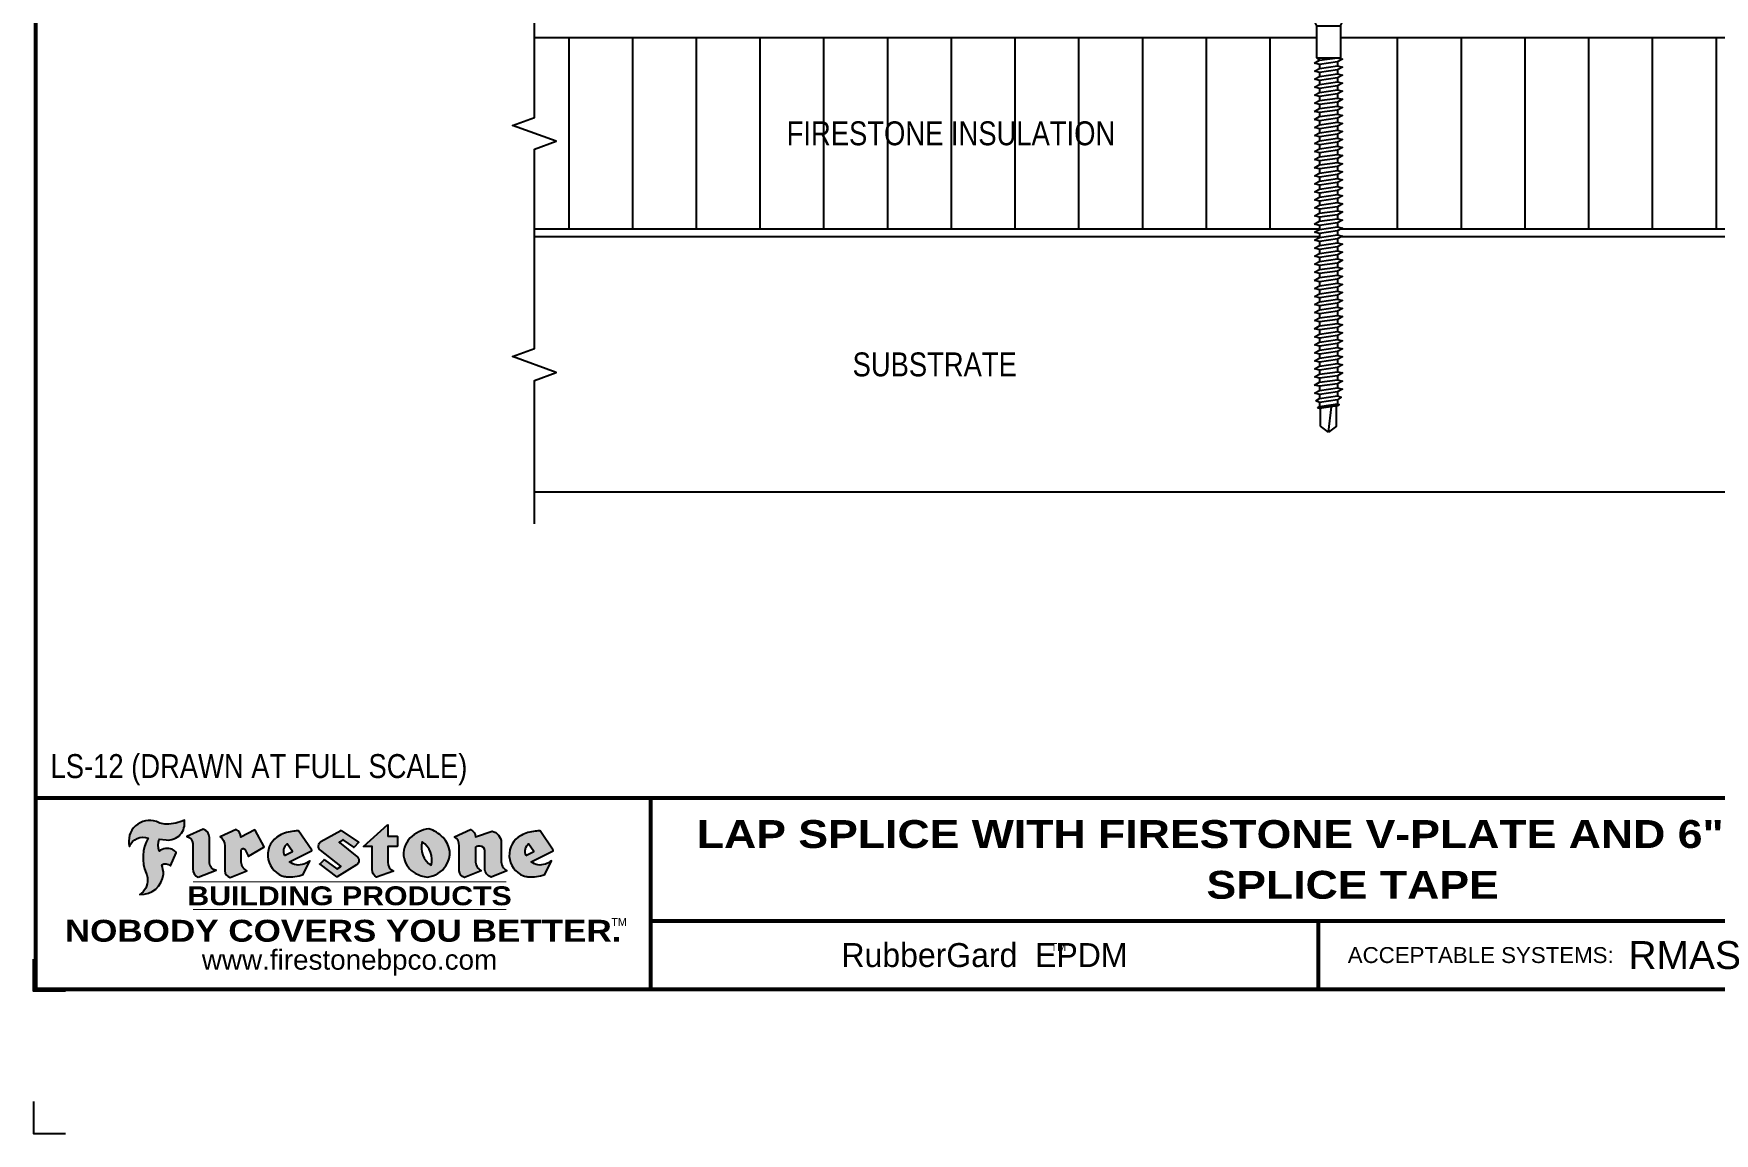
# Model space of a CAD drawing. Header units: inches. Extents: x 99.4 to 119.5, y 78.7 to 95.5.
# Drawn here: x 99.45 to 112.63, y 78.72 to 87.35 of the extents above; entities that cross this region are included whole.
import ezdxf
from ezdxf.enums import TextEntityAlignment as Align

# ---------------------------------------------------------------- set-up
doc = ezdxf.new("R2010")
doc.units = ezdxf.units.IN
doc.header["$MEASUREMENT"] = 0
doc.layers.get('0').update_dxf_attribs({"linetype": 'CONTINUOUS'})
doc.layers.get('DEFPOINTS').update_dxf_attribs({"linetype": 'CONTINUOUS'})
for name, color, linetype in [('FSBP-ACCESSORY-FIRESTONE', 7, 'CONTINUOUS'), ('FSBP-ANNO-NOTE', 7, 'CONTINUOUS'), ('FSBP-INSULATION', 7, 'CONTINUOUS'), ('FSBP-SUBSTRATE-GENERIC', 9, 'CONTINUOUS'), ('FSBP-TTLB', 7, 'CONTINUOUS'), ('FSBP-TTLB-BORDER', 7, 'CONTINUOUS'), ('FSBP-TTLB-TEXT', 7, 'CONTINUOUS')]:
    doc.layers.add(name, color=color, linetype=linetype)
doc.styles.add('FSBP_ARIAL', font='arial.ttf')
doc.styles.add('FSBP_ARIAL_BOLD', font='')
doc.styles.add('FSBP_ARIAL_NAR', font='ARIALN.TTF')
doc.styles.add('FSBP_BANKGOTHIC', font='bgothm.ttf')
doc.styles.get('FSBP_ARIAL_BOLD').set_extended_font_data('Arial Black')

# ---------------------------------------------------------------- blocks, each defined once
blk = doc.blocks.new('FSBP_AP_FASTENER_01')
at = {"layer": 'FSBP-ACCESSORY-FIRESTONE'}
for p, q in [((-0.125, 0.04849224421338505), (-0.09375, -0.01400775578661495)), ((0.09375, -0.01400775578661495), (0.125, 0.04849224421338505)), ((-0.09375, -0.01400775578661495), (-0.09375, -0.264007755786615)), ((-0.09375, -0.01400775578661495), (0.09375, -0.01400775578661495)), ((0.09375, -0.01400775578661495), (0.09375, -0.264007755786615)), ((-0.09375, -0.264007755786615), (-0.0703125, -0.2840970415008996)), ((-0.0703125, -0.3156643085181585), (-0.0703125, -0.3472315755354103)), ((-0.0703125, -0.3787988425526763), (-0.0703125, -0.410366109569928)), ((0.0703125, -0.2955750228038667), (0.0703125, -0.3271422898211327)), ((0.0703125, -0.3587095568383845), (0.0703125, -0.3902768238556433)), ((-0.0703125, -0.4419333765871798), (-0.0703125, -0.4735006436044458)), ((-0.0703125, -0.5050679106216975), (-0.0703125, -0.5366351776389564)), ((0.0703125, -0.4218440908729022), (0.0703125, -0.453411357890154)), ((0.0703125, -0.4849786249074128), (0.0703125, -0.5165458919246717)), ((-0.0703125, -0.5682024446562153), (-0.0703125, -0.599769711673467)), ((-0.0703125, -0.631336978690733), (-0.0703125, -0.6629042457079848)), ((0.0703125, -0.5481131589419235), (0.0703125, -0.5796804259591894)), ((0.0703125, -0.6112476929764412), (0.0703125, -0.6428149599937001)), ((-0.0703125, -0.6944715127252366), (-0.0703125, -0.7260387797425025)), ((-0.0703125, -0.7576060467597543), (-0.0703125, -0.7891733137770132)), ((0.0703125, -0.674382227010959), (0.0703125, -0.7059494940282107)), ((0.0703125, -0.7375167610454696), (0.0703125, -0.7690840280627285)), ((-0.0703125, -0.820740580794272), (-0.0703125, -0.8523078478115238)), ((-0.0703125, -0.8838751148287898), (-0.0703125, -0.9154423818460415)), ((0.0703125, -0.8006512950799802), (0.0703125, -0.8322185620972462)), ((0.0703125, -0.863785829114498), (0.0703125, -0.8953530961317568)), ((-0.0703125, -0.9470096488632933), (-0.0703125, -0.9785769158805593)), ((-0.0703125, -1.010144182897811), (-0.0703125, -1.04171144991507)), ((0.0703125, -0.9269203631490157), (0.0703125, -0.9584876301662675)), ((0.0703125, -0.9900548971835264), (0.0703125, -1.021622164200785)), ((0.0703125, -1.053189431218037), (0.0703125, -1.084756698235303)), ((-0.0703125, -1.073278716932329), (-0.0703125, -1.104845983949581)), ((-0.0703125, -1.136413250966847), (-0.0703125, -1.167980517984098)), ((0.0703125, -1.116323965252555), (0.0703125, -1.147891232269814)), ((0.0703125, -1.179458499287072), (0.0703125, -1.211025766304324)), ((-0.0703125, -1.19954778500135), (-0.0703125, -1.231115052018616)), ((-0.0703125, -1.262682319035868), (-0.0703125, -1.294249586053127)), ((0.0703125, -1.242593033321583), (0.0703125, -1.274160300338842)), ((0.0703125, -1.305727567356094), (0.0703125, -1.33729483437336)), ((-0.0703125, -1.325816853070386), (-0.0703125, -1.357384120087637)), ((-0.0703125, -1.388951387104903), (-0.0703125, -1.420518654122155)), ((0.0703125, -1.368862101390611), (0.0703125, -1.40042936840787)), ((0.0703125, -1.431996635425129), (0.0703125, -1.463563902442381)), ((-0.0703125, -1.452085921139407), (-0.0703125, -1.483653188156673)), ((-0.0703125, -1.515220455173925), (-0.0703125, -1.546787722191183)), ((-0.0703125, -1.578354989208442), (-0.0703125, -1.609922256225694)), ((0.0703125, -1.49513116945964), (0.0703125, -1.526698436476899)), ((0.0703125, -1.558265703494151), (0.0703125, -1.589832970511416)), ((-0.0703125, -1.64148952324296), (-0.0703125, -1.673056790260212)), ((-0.0703125, -1.704624057277464), (-0.0703125, -1.73619132429473)), ((0.0703125, -1.621400237528668), (0.0703125, -1.652967504545927)), ((0.0703125, -1.684534771563186), (0.0703125, -1.716102038580438)), ((-0.0703125, -1.767758591311981), (-0.0703125, -1.79932585832924)), ((-0.0703125, -1.830893125346499), (-0.0703125, -1.862460392363751)), ((0.0703125, -1.747669305597697), (0.0703125, -1.779236572614955)), ((0.0703125, -1.810803839632207), (0.0703125, -1.842371106649473)), ((-0.0703125, -1.894027659381017), (-0.0703125, -1.925594926398269)), ((-0.0703125, -1.95716219341552), (-0.0703125, -1.988729460432786)), ((0.0703125, -1.873938373666725), (0.0703125, -1.905505640683984)), ((0.0703125, -1.937072907701243), (0.0703125, -1.968640174718495)), ((-0.0703125, -2.020296727450038), (-0.0703125, -2.051863994467297)), ((-0.0703125, -2.083431261484556), (-0.0703125, -2.114998528501808)), ((0.0703125, -2.000207441735753), (0.0703125, -2.031774708753012)), ((0.0703125, -2.063341975770264), (0.0703125, -2.09490924278753)), ((-0.0703125, -2.146565795519074), (-0.0703125, -2.178133062536325)), ((-0.0703125, -2.209700329553577), (-0.0703125, -2.241267596570843)), ((0.0703125, -2.126476509804782), (0.0703125, -2.158043776822041)), ((0.0703125, -2.189611043839299), (0.0703125, -2.221178310856551)), ((-0.0703125, -2.272834863588095), (-0.0703125, -2.304402130605354)), ((-0.0703125, -2.335969397622613), (-0.0703125, -2.367536664639864)), ((0.0703125, -2.25274557787381), (0.0703125, -2.284312844891069)), ((0.0703125, -2.315880111908321), (0.0703125, -2.347447378925587)), ((-0.0703125, -2.39910393165713), (-0.0703125, -2.430671198674382)), ((-0.0703125, -2.462238465691634), (-0.0703125, -2.4938057327089)), ((0.0703125, -2.379014645942839), (0.0703125, -2.410581912960097)), ((0.0703125, -2.442149179977356), (0.0703125, -2.473716446994608)), ((-0.0703125, -2.525372999726152), (-0.0703125, -2.55694026674341)), ((-0.0703125, -2.588507533760669), (-0.0703125, -2.620074800777921)), ((0.0703125, -2.505283714011867), (0.0703125, -2.536850981029126)), ((0.0703125, -2.568418248046378), (0.0703125, -2.599985515063644)), ((0.0703125, -2.631552782080895), (0.0703125, -2.663120049098154)), ((-0.0703125, -2.651642067795187), (-0.0703125, -2.683209334812439)), ((-0.0703125, -2.714776601829691), (-0.0703125, -2.746343868846957)), ((0.0703125, -2.694687316115413), (0.0703125, -2.726254583132665)), ((0.0703125, -2.757821850149924), (0.0703125, -2.789389117167183)), ((-0.0703125, -2.777911135864208), (-0.0703125, -2.809478402881467)), ((-0.0703125, -2.841045669898726), (-0.0703125, -2.872612936915978)), ((0.0703125, -2.820956384184434), (0.0703125, -2.8525236512017)), ((0.0703125, -2.884090918218952), (0.0703125, -2.915658185236211)), ((-0.0703125, -2.904180203933244), (-0.0703125, -2.935747470950496)), ((-0.0703125, -2.967314737967747), (-0.0703125, -2.998882004985013)), ((-0.0625, -3.154632755786622), (-0.0625, -3.013549567065063)), ((0, -3.201507755786615), (0.02460623630038583, -3.00110581902215)), ((0.0625, -3.154632755786601), (0.0625, -2.995692424207924)), ((0.0703125, -2.94722545225347), (0.0703125, -2.978792719270722)), ((0, -3.201507755786615), (-0.06250000000001421, -3.154632755786615)), ((0.0625, -3.154632755786615), (0, -3.201507755786615))]:
    blk.add_line(p, q, dxfattribs=at)
blk.add_lwpolyline([(0.1875, 0.04849224421338505, 0.1250000000000271), (0.203125, 0.110992244213385), (0.140625, 0.142242244213385), (-0.140625, 0.142242244213385), (-0.203125, 0.110992244213385, 0.1250000000000271), (-0.1875, 0.04849224421338505)], format="xyb", close=True, dxfattribs=at)
for points in [[(-0.109375, -0.3054610321523867), (-0.0703125, -0.2840970415008996), (0.0703125, -0.264007755786615), (0.109375, -0.2742110321523867), (0.0703125, -0.2955750228038667), (-0.0703125, -0.3156643085181585)], [(-0.109375, -0.3685955661869045), (-0.0703125, -0.3472315755354103), (0.0703125, -0.3271422898211327), (0.109375, -0.3373455661869045), (0.0703125, -0.3587095568383845), (-0.0703125, -0.3787988425526763)], [(-0.109375, -0.431730100221408), (-0.0703125, -0.410366109569928), (0.0703125, -0.3902768238556433), (0.109375, -0.400480100221408), (0.0703125, -0.4218440908729022), (-0.0703125, -0.4419333765871798)], [(-0.109375, -0.4948646342559258), (-0.0703125, -0.4735006436044458), (0.0703125, -0.453411357890154), (0.109375, -0.4636146342559258), (0.0703125, -0.4849786249074128), (-0.0703125, -0.5050679106216975)], [(-0.109375, -0.5579991682904435), (-0.0703125, -0.5366351776389564), (0.0703125, -0.5165458919246717), (0.109375, -0.5267491682904435), (0.0703125, -0.5481131589419235), (-0.0703125, -0.5682024446562153)], [(-0.109375, -0.6211337023249612), (-0.0703125, -0.599769711673467), (0.0703125, -0.5796804259591894), (0.109375, -0.5898837023249612), (0.0703125, -0.6112476929764412), (-0.0703125, -0.631336978690733)], [(-0.109375, -0.6842682363594648), (-0.0703125, -0.6629042457079848), (0.0703125, -0.6428149599937001), (0.109375, -0.6530182363594648), (0.0703125, -0.674382227010959), (-0.0703125, -0.6944715127252366)], [(-0.109375, -0.7474027703939825), (-0.0703125, -0.7260387797425025), (0.0703125, -0.7059494940282107), (0.109375, -0.7161527703939825), (0.0703125, -0.7375167610454696), (-0.0703125, -0.7576060467597543)], [(-0.109375, -0.8105373044285002), (-0.0703125, -0.7891733137770132), (0.0703125, -0.7690840280627285), (0.109375, -0.7792873044285002), (0.0703125, -0.8006512950799802), (-0.0703125, -0.820740580794272)], [(-0.109375, -0.873671838463018), (-0.0703125, -0.8523078478115238), (0.0703125, -0.8322185620972462), (0.109375, -0.842421838463018), (0.0703125, -0.863785829114498), (-0.0703125, -0.8838751148287898)], [(-0.109375, -0.9368063724975215), (-0.0703125, -0.9154423818460415), (0.0703125, -0.8953530961317568), (0.109375, -0.9055563724975215), (0.0703125, -0.9269203631490157), (-0.0703125, -0.9470096488632933)], [(-0.109375, -0.9999409065320393), (-0.0703125, -0.9785769158805593), (0.0703125, -0.9584876301662675), (0.109375, -0.9686909065320393), (0.0703125, -0.9900548971835264), (-0.0703125, -1.010144182897811)], [(-0.109375, -1.063075440566557), (-0.0703125, -1.04171144991507), (0.0703125, -1.021622164200785), (0.109375, -1.031825440566557), (0.0703125, -1.053189431218037), (-0.0703125, -1.073278716932329)], [(-0.109375, -1.126209974601075), (-0.0703125, -1.104845983949581), (0.0703125, -1.084756698235303), (0.109375, -1.094959974601075), (0.0703125, -1.116323965252555), (-0.0703125, -1.136413250966847)], [(-0.109375, -1.189344508635578), (-0.0703125, -1.167980517984098), (0.0703125, -1.147891232269814), (0.109375, -1.158094508635578), (0.0703125, -1.179458499287072), (-0.0703125, -1.19954778500135)], [(-0.109375, -1.252479042670096), (-0.0703125, -1.231115052018616), (0.0703125, -1.211025766304324), (0.109375, -1.221229042670096), (0.0703125, -1.242593033321583), (-0.0703125, -1.262682319035868)], [(-0.109375, -1.315613576704614), (-0.0703125, -1.294249586053127), (0.0703125, -1.274160300338842), (0.109375, -1.284363576704614), (0.0703125, -1.305727567356094), (-0.0703125, -1.325816853070386)], [(-0.109375, -1.378748110739132), (-0.0703125, -1.357384120087637), (0.0703125, -1.33729483437336), (0.109375, -1.347498110739132), (0.0703125, -1.368862101390611), (-0.0703125, -1.388951387104903)], [(-0.109375, -1.441882644773635), (-0.0703125, -1.420518654122155), (0.0703125, -1.40042936840787), (0.109375, -1.410632644773635), (0.0703125, -1.431996635425129), (-0.0703125, -1.452085921139407)], [(-0.109375, -1.505017178808153), (-0.0703125, -1.483653188156673), (0.0703125, -1.463563902442381), (0.109375, -1.473767178808153), (0.0703125, -1.49513116945964), (-0.0703125, -1.515220455173925)], [(-0.109375, -1.568151712842671), (-0.0703125, -1.546787722191183), (0.0703125, -1.526698436476899), (0.109375, -1.536901712842671), (0.0703125, -1.558265703494151), (-0.0703125, -1.578354989208442)], [(-0.109375, -1.631286246877188), (-0.0703125, -1.609922256225694), (0.0703125, -1.589832970511416), (0.109375, -1.600036246877188), (0.0703125, -1.621400237528668), (-0.0703125, -1.64148952324296)], [(-0.109375, -1.694420780911692), (-0.0703125, -1.673056790260212), (0.0703125, -1.652967504545927), (0.109375, -1.663170780911692), (0.0703125, -1.684534771563186), (-0.0703125, -1.704624057277464)], [(-0.109375, -1.75755531494621), (-0.0703125, -1.73619132429473), (0.0703125, -1.716102038580438), (0.109375, -1.72630531494621), (0.0703125, -1.747669305597697), (-0.0703125, -1.767758591311981)], [(-0.109375, -1.820689848980727), (-0.0703125, -1.79932585832924), (0.0703125, -1.779236572614955), (0.109375, -1.789439848980727), (0.0703125, -1.810803839632207), (-0.0703125, -1.830893125346499)], [(-0.109375, -1.883824383015245), (-0.0703125, -1.862460392363751), (0.0703125, -1.842371106649473), (0.109375, -1.852574383015245), (0.0703125, -1.873938373666725), (-0.0703125, -1.894027659381017)], [(-0.109375, -1.946958917049749), (-0.0703125, -1.925594926398269), (0.0703125, -1.905505640683984), (0.109375, -1.915708917049749), (0.0703125, -1.937072907701243), (-0.0703125, -1.95716219341552)], [(-0.109375, -2.010093451084266), (-0.0703125, -1.988729460432786), (0.0703125, -1.968640174718495), (0.109375, -1.978843451084266), (0.0703125, -2.000207441735753), (-0.0703125, -2.020296727450038)], [(-0.109375, -2.073227985118784), (-0.0703125, -2.051863994467297), (0.0703125, -2.031774708753012), (0.109375, -2.041977985118784), (0.0703125, -2.063341975770264), (-0.0703125, -2.083431261484556)], [(-0.109375, -2.136362519153302), (-0.0703125, -2.114998528501808), (0.0703125, -2.09490924278753), (0.109375, -2.105112519153302), (0.0703125, -2.126476509804782), (-0.0703125, -2.146565795519074)], [(-0.109375, -2.199497053187805), (-0.0703125, -2.178133062536325), (0.0703125, -2.158043776822041), (0.109375, -2.168247053187805), (0.0703125, -2.189611043839299), (-0.0703125, -2.209700329553577)], [(-0.109375, -2.262631587222323), (-0.0703125, -2.241267596570843), (0.0703125, -2.221178310856551), (0.109375, -2.231381587222323), (0.0703125, -2.25274557787381), (-0.0703125, -2.272834863588095)], [(-0.109375, -2.325766121256841), (-0.0703125, -2.304402130605354), (0.0703125, -2.284312844891069), (0.109375, -2.294516121256841), (0.0703125, -2.315880111908321), (-0.0703125, -2.335969397622613)], [(-0.109375, -2.388900655291359), (-0.0703125, -2.367536664639864), (0.0703125, -2.347447378925587), (0.109375, -2.357650655291359), (0.0703125, -2.379014645942839), (-0.0703125, -2.39910393165713)], [(-0.109375, -2.452035189325862), (-0.0703125, -2.430671198674382), (0.0703125, -2.410581912960097), (0.109375, -2.420785189325862), (0.0703125, -2.442149179977356), (-0.0703125, -2.462238465691634)], [(-0.109375, -2.51516972336038), (-0.0703125, -2.4938057327089), (0.0703125, -2.473716446994608), (0.109375, -2.48391972336038), (0.0703125, -2.505283714011867), (-0.0703125, -2.525372999726152)], [(-0.109375, -2.578304257394898), (-0.0703125, -2.55694026674341), (0.0703125, -2.536850981029126), (0.109375, -2.547054257394898), (0.0703125, -2.568418248046378), (-0.0703125, -2.588507533760669)], [(-0.109375, -2.641438791429415), (-0.0703125, -2.620074800777921), (0.0703125, -2.599985515063644), (0.109375, -2.610188791429415), (0.0703125, -2.631552782080895), (-0.0703125, -2.651642067795187)], [(-0.109375, -2.704573325463919), (-0.0703125, -2.683209334812439), (0.0703125, -2.663120049098154), (0.109375, -2.673323325463919), (0.0703125, -2.694687316115413), (-0.0703125, -2.714776601829691)], [(-0.109375, -2.767707859498437), (-0.0703125, -2.746343868846957), (0.0703125, -2.726254583132665), (0.109375, -2.736457859498437), (0.0703125, -2.757821850149924), (-0.0703125, -2.777911135864208)], [(-0.109375, -2.830842393532954), (-0.0703125, -2.809478402881467), (0.0703125, -2.789389117167183), (0.109375, -2.799592393532954), (0.0703125, -2.820956384184434), (-0.0703125, -2.841045669898726)], [(-0.109375, -2.893976927567472), (-0.0703125, -2.872612936915978), (0.0703125, -2.8525236512017), (0.109375, -2.862726927567472), (0.0703125, -2.884090918218952), (-0.0703125, -2.904180203933244)], [(-0.099609375, -2.955716372316267), (-0.0703125, -2.935747470950496), (0.0703125, -2.915658185236211), (0.099609375, -2.927256550887698), (0.0703125, -2.94722545225347), (-0.0703125, -2.967314737967747)], [(-0.0849609375, -3.008866455667892), (-0.0703125, -2.998882004985013), (0.0703125, -2.978792719270722), (0.0849609375, -2.984591902096462), (0.0703125, -2.994576352779355), (-0.0703125, -3.014665638493632)]]:
    blk.add_lwpolyline(points, close=True, dxfattribs=at)
blk.add_lwpolyline([(-0.09375, -0.264007755786615), (0.09375, -0.264007755786615)], dxfattribs=at)
blk = doc.blocks.new('TTLB-EPDM_2')
at = {"layer": 'FSBP-TTLB-TEXT'}
h = blk.add_hatch(color=1, dxfattribs=at)
edge = h.paths.add_edge_path()
edge.add_arc((1.037309769669573, -0.1982514792917306), 0.1319107607348553, 264.0410451462098, 370.3106169565175)
edge.add_arc((1.027551646585694, 0.1214293576525799), 0.3273056962876235, 270.05058356628535, 295.23459397187514, ccw=False)
edge.add_arc((1.022801957313345, -0.06680179986895154), 0.1391656561713503, 249.3281275763668, 272.0749124149863, ccw=False)
edge.add_line((0.9736743133014443, -0.1970076156048179), (0.9474927838574558, -0.1852745150568325))
edge.add_arc((0.8939498971398288, -0.3394262635682071), 0.1631857907024099, 70.84590087378872, 194.3325259843273)
edge.add_arc((0.8444260109029493, -0.4259936440910768), 0.1179914261095279, 70.96950098067128, 156.9641407594482, ccw=False)
edge.add_arc((1.153141409296894, -0.4684497516079468), 0.3110405457095052, 150.3231137483159, 203.2084295854517)
edge.add_arc((0.7562495500622943, -0.6412608153899899), 0.1218587156617311, 0.8849157075190988, 24.34668939894999, ccw=False)
edge.add_arc((0.7493781665697374, -0.6475258110744375), 0.1289731377238325, -58.36655102076742, 3.6216782311386737, ccw=False)
edge.add_arc((0.8256699029544474, -0.5792158350996106), 0.1783301886510354, 267.2205474105585, 354.1381621173521)
edge.add_arc((0.7903121048625305, -0.6011409294291745), 0.212787892960859, 0.9996158580669322, 21.00503380861244)
edge.add_arc((1.01880712263941, -0.5666691048185161), 0.05136395668415847, 40.82117713173261, 125.52727787225791, ccw=False)
edge.add_line((1.057676976260041, -0.5330924682126437), (1.102776947655911, -0.4308018311949837))
edge.add_arc((1.040858222524664, -0.4699705673995949), 0.07326744446031509, 32.31675181867256, 66.31481236598174)
edge.add_arc((1.032262518825329, -0.5063316993097662), 0.1102246948011782, 69.8179132332389, 125.254734720681)
edge.add_arc((1.127708877207287, -0.368959353531244), 0.1659710644737306, 164.1569669952081, 196.5811013160487, ccw=False)
edge.add_line((0.9680425188342383, -0.3236487780942383), (1.023615334387159, -0.3294494641845773))
h = blk.add_hatch(color=1, dxfattribs=at)
edge = h.paths.add_edge_path()
edge.add_line((1.275239419159561, -0.6223407783464694), (1.415345367376062, -0.5660418822574371))
edge.add_arc((1.421019305783958, -0.5090099247487757), 0.05731350411836949, 181.9717871001989, 264.31851000495806, ccw=False)
edge.add_line((1.363739737527226, -0.5109819325197265), (1.363412352251203, -0.3102363679013962))
edge.add_arc((1.294263659668751, -0.3103491388303989), 0.06914878453844908, 0.0934405599591014, 72.42834396969012)
edge.add_line((1.315139561173908, -0.2444268274366692), (1.186839444240604, -0.3024209471341379))
edge.add_arc((1.175246268095289, -0.3585110609420917), 0.05727567197445628, -0.017399788185912257, 78.322067691347, ccw=False)
edge.add_line((1.232521937428658, -0.3585284546236807), (1.232574268422297, -0.555126496687123))
edge.add_arc((1.305699496415486, -0.5558575689677219), 0.07312888236350451, 179.4272023230205, 245.3845503102953)
h = blk.add_hatch(color=1, dxfattribs=at)
edge = h.paths.add_edge_path()
edge.add_line((1.792026821926584, -0.3839679064720229), (1.722158956877934, -0.2518542302253621))
edge.add_arc((1.720119655279638, -0.2529327078887852), 0.002306916790721817, 27.87197133405656, 117.3766794470751)
edge.add_line((1.719058846382097, -0.250884159729182), (1.610638460368705, -0.3070279753467702))
edge.add_arc((1.547088841662962, -0.3061026658494403), 0.06355635479880145, 359.165808011073, 425.8793658831422)
edge.add_line((1.573061729235633, -0.2480956029480268), (1.446879247402876, -0.3051325108639702))
edge.add_arc((1.407812067100189, -0.370357133046621), 0.07602957263902092, -3.441403975725109, 59.07992244284969, ccw=False)
edge.add_line((1.483704536400296, -0.3749210150788969), (1.483704536400296, -0.5723838140635706))
edge.add_arc((1.54053746518044, -0.568254406115083), 0.05698275005415228, 184.1557352478595, 255.3066498366543)
edge.add_line((1.526084036778343, -0.6233736605654059), (1.657291340682093, -0.570650514527486))
edge.add_arc((1.688298576827198, -0.5021390388423987), 0.0752015358480571, 207.5160880841914, 245.649226723163, ccw=False)
edge.add_arc((1.721050197024907, -0.4914488168456328), 0.1093332836229113, 179.4823365255141, 204.5537900001094, ccw=False)
edge.add_line((1.611721375809452, -0.4904610114968335), (1.611721375809452, -0.4126404716788983))
edge.add_arc((1.628589765097195, -0.414159299036043), 0.01693662875851176, 28.356188110622725, 174.8549701683585, ccw=False)
edge.add_arc((1.627340435522395, -0.4197189881350504), 0.02111886817708033, 22.216893572439517, 40.10213956426492, ccw=False)
edge.add_line((1.646891420738257, -0.4117336534413738), (1.666638796144639, -0.4549750258192233))
edge.add_arc((1.668737246926742, -0.4540167099035481), 0.002306916790685496, 204.545128184284, 299.6323508190091)
edge.add_line((1.669877862091766, -0.4560219186518992), (1.791128135493295, -0.3870515928837648))
edge.add_line((1.791128135493295, -0.3870515928837648), (1.792026821926584, -0.3839679064720229))
h = blk.add_hatch(color=1, dxfattribs=at)
h.paths.add_polyline_path([(2.063388732080512, -0.2583237030618903, 0.02524281661523788), (2.025024361750752, -0.2610532129309178, 0.1213611957758757), (1.901773912052249, -0.3008158885520373, 0.6151668103976068), (1.93274136141747, -0.6099060679591872, 0.05306812109568645), (1.967936229862175, -0.617865745600497, 0.1150932231766138), (2.099126721549737, -0.5994933789882708), (2.151195569562105, -0.4944891916583316, -0.08755405562188731), (2.104230609512001, -0.5187113292177372, -0.265591761123442), (1.992692314386659, -0.5010701623316862), (2.165347897647223, -0.4141184325909109, 0.4518949533370738), (2.166222728871162, -0.4107679608846269)])
h.paths.add_polyline_path([(2.014217313945437, -0.4188965037300676), (1.951113654018855, -0.4515330109460507, -0.3720533890450154), (1.973177450672722, -0.3607130665457561)], flags=16)
h = blk.add_hatch(color=1, dxfattribs=at)
edge = h.paths.add_edge_path()
edge.add_arc((2.260407392426802, -0.3775796671688782), 0.04152450223225729, 123.20805433950699, 232.2027298779723, ccw=False)
edge.add_line((2.237665217914071, -0.3428366421988329), (2.393535971665983, -0.2540943745380986))
edge.add_arc((2.394677353533142, -0.2560991469722482), 0.002306916790741334, 55.64644466176611, 119.65426054492559, ccw=False)
edge.add_line((2.395979141996861, -0.2541946229174954), (2.531809646140459, -0.3470380726374032))
edge.add_arc((2.530468902927946, -0.3489153772789875), 0.002306916790700397, -42.731101238422525, 54.4661353739603, ccw=False)
edge.add_line((2.532163440279987, -0.3504807552658491), (2.498457913851155, -0.3869673252714421))
edge.add_arc((2.496763376499139, -0.3854019472845934), 0.002306916790672934, 233.7527076894875, 317.26889876138785, ccw=False)
edge.add_line((2.495399362263356, -0.38726241234572), (2.413849913492982, -0.3274738082119626))
edge.add_arc((2.412485899257181, -0.3293342732731342), 0.002306916790720064, 53.75270768979358, 124.4135619297835)
edge.add_line((2.41118211687575, -0.3274311136421062), (2.382933981293377, -0.346782838468144))
edge.add_arc((2.38423776367478, -0.3486859980991606), 0.002306916790694898, 124.4135619293799, 231.8459020253626)
edge.add_line((2.382812599816248, -0.3505000469010184), (2.519899969301207, -0.4581994452042721))
edge.add_arc((2.494247019847682, -0.4908523236374461), 0.04152450223225742, -55.21225898295222, 51.84590202520428, ccw=False)
edge.add_line((2.517938320565804, -0.5249552055672808), (2.364434947484597, -0.6179520922513717))
edge.add_arc((2.36323960192349, -0.6159790200102006), 0.002306916790726996, 233.2955624372927, 301.20872157023314, ccw=False)
edge.add_line((2.361860787187538, -0.6178285429225383), (2.231266621301074, -0.5204709167214361))
edge.add_arc((2.232647938930649, -0.5186232623475259), 0.002306916790697672, 135.5134179846393, 233.21798691998708, ccw=False)
edge.add_line((2.231002150870836, -0.5170067083764565), (2.262839375599356, -0.4845937328397696))
edge.add_arc((2.264485163659225, -0.4862102868108537), 0.002306916790748497, 53.0352839999411, 135.513417985369, ccw=False)
edge.add_line((2.265872365996302, -0.4843670465239001), (2.361834678328762, -0.5565872257804898))
edge.add_arc((2.363221880665761, -0.5547439854936304), 0.002306916790627066, 233.0352840000685, 302.2362632414394)
edge.add_line((2.36445241715569, -0.5566953042850713), (2.39428499383348, -0.5378823484768844))
edge.add_arc((2.393054457343549, -0.5359310296853765), 0.002306916790685166, 302.2362632406177, 412.2027298768422)
edge.add_line((2.394468296066179, -0.5341081404551886), (2.234958295420142, -0.4103916733127022))
h = blk.add_hatch(color=1, dxfattribs=at)
edge = h.paths.add_edge_path()
edge.add_line((2.763460561272041, -0.2072496393923444), (2.763460561272041, -0.2969520779963801))
edge.add_arc((2.765767478062699, -0.2969520779963943), 0.00230691679065842, 179.9999999996471, 269.9999999996471)
edge.add_line((2.765767478062685, -0.2992589947870528), (2.835417693520355, -0.2992589947870528))
edge.add_arc((2.835417693520355, -0.3015659115777538), 0.002306916790701052, 0, 90, ccw=False)
edge.add_line((2.837724610311056, -0.3015659115777538), (2.837724610311056, -0.3790761307453892))
edge.add_arc((2.83541769352037, -0.3790761307453749), 0.002306916790686842, 269.99999999964706, 359.99999999964706, ccw=False)
edge.add_line((2.835417693520355, -0.3813830475360618), (2.765767478062685, -0.3813830475360618))
edge.add_arc((2.765767478062699, -0.3836899643267202), 0.00230691679065842, 90.00000000035294, 180.0000000003529)
edge.add_line((2.763460561272041, -0.3836899643267344), (2.763460561272041, -0.5033995910642801))
edge.add_arc((2.836735953378943, -0.5071368822038516), 0.07337063740681413, 177.0802527808789, 245.3249543133826)
edge.add_line((2.806105814540615, -0.5738080530967267), (2.674529557384915, -0.6226036013049594))
edge.add_arc((2.708610405062069, -0.564298408791804), 0.06753517344606039, 177.0345319916277, 239.6926428024901, ccw=False)
edge.add_line((2.641165668230087, -0.560804539009709), (2.641165668230087, -0.3836899643267344))
edge.add_arc((2.638858751439429, -0.3836899643267202), 0.00230691679065842, 359.9999999996471, 449.999999999647)
edge.add_line((2.638858751439443, -0.3813830475360618), (2.572857950769389, -0.3813830475360618))
edge.add_line((2.572857950769389, -0.3813830475360618), (2.763460561272041, -0.2072496393923444))
h = blk.add_hatch(color=1, dxfattribs=at)
edge = h.paths.add_edge_path(flags=16)
edge.add_arc((2.940363509127394, -0.4847985213681437), 0.1684614578629418, 344.5558804047865, 417.0140046669545)
edge.add_arc((3.194458079644619, -0.3883534532477785), 0.1684614578629414, 164.5558804047864, 237.0140046669546)
edge = h.paths.add_edge_path()
edge.add_arc((3.069375116502199, -0.4399344555144872), 0.1828726885096673, 136.0914512150047, 191.213418978326)
edge.add_arc((3.064939550433406, -0.4318234379590333), 0.1803148804748503, 194.0167254156723, 240.6663730831859)
edge.add_arc((3.098047041778981, -0.3845058757092554), 0.2378525180183701, 239.2975390661776, 264.2889872773176)
edge.add_arc((3.04884478212623, -0.4190232383793012), 0.203760689247156, 277.1986764832036, 326.503572961274)
edge.add_arc((3.077739326803546, -0.4341046616465112), 0.171374865791709, 325.3768876809902, 406.3828327799087)
edge.add_arc((3.011839488065919, -0.4896144380417797), 0.2571945645850002, 44.28462553519766, 73.82901434867304)
edge.add_arc((3.117152499586992, -0.4983433120546693), 0.2579560664039132, 97.50292863483666, 134.1039137579027)
h = blk.add_hatch(color=1, dxfattribs=at)
edge = h.paths.add_edge_path()
edge.add_line((3.322690228557462, -0.5721896537377091), (3.322690228557462, -0.3749210150788969))
edge.add_arc((3.246797759257384, -0.3703571330465745), 0.076029572638996, 356.5585960242387, 419.0799224428129)
edge.add_line((3.285864939560099, -0.3051325108639702), (3.412047421392799, -0.2480956029480268))
edge.add_arc((3.386074533820159, -0.3061026658494941), 0.06355635479883807, 0.3962622833877276, 65.87936588318718, ccw=False)
edge.add_line((3.449629368605429, -0.3056631084210863), (3.580526418688805, -0.2593848434574539))
edge.add_arc((3.555744121700958, -0.3530904070730321), 0.09692726601172152, 2.366977007666776, 75.18615851992018, ccw=False)
edge.add_line((3.652588689330287, -0.3490873311063041), (3.652588689330287, -0.4883770011386872))
edge.add_arc((3.761877549389556, -0.4914934052703811), 0.1093332836229047, 178.3666365323574, 204.5537900000422)
edge.add_arc((3.729125929191727, -0.5021836272670953), 0.07520153584796169, 207.5160880841711, 245.2240541443093)
edge.add_line((3.697611150971852, -0.5704631245385627), (3.572585913552643, -0.6207021253773775))
edge.add_arc((3.59534718600759, -0.5526356419907701), 0.07177131519198746, 180.3328587115751, 251.51018566665869, ccw=False)
edge.add_line((3.523577081955409, -0.5530525936986663), (3.523577081955409, -0.4153032515383615))
edge.add_arc((3.486319529276879, -0.4148773504126441), 0.0372599868942854, 359.3450650296066, 449.0500281941028)
edge.add_arc((3.482769874121713, -0.4419622099033496), 0.06447454900600783, 86.29402372314017, 119.8211331593848)
edge.add_line((3.450707067966732, -0.3860252459975726), (3.450707067966732, -0.4904610114968335))
edge.add_arc((3.560035889182251, -0.491448816845647), 0.1093332836229751, 179.4823365255069, 204.5537900001023)
edge.add_arc((3.527284268984408, -0.5021390388424952), 0.07520153584796385, 207.5160880841699, 245.6492267231416)
edge.add_line((3.496277032839316, -0.570650514527486), (3.365069728935509, -0.6233736605654059))
edge.add_arc((3.37950248606194, -0.5682868177318081), 0.05694615642555727, 183.9298782390169, 255.318496325343, ccw=False)
h = blk.add_hatch(color=1, dxfattribs=at)
h.paths.add_polyline_path([(3.957695472291277, -0.2583237030618903, 0.02524281661523822), (3.919331101961575, -0.2610532129309178, 0.1085638477195505), (3.807890832595604, -0.2939221658134414, 0.6425897848490651), (3.827048101628293, -0.6099060679591872, 0.05306812109569052), (3.862242970072884, -0.617865745600497, 0.1150932231766133), (3.993433461760503, -0.5994933789882708), (4.045502309772871, -0.4944891916583316, -0.08755405562189084), (3.998537349722767, -0.5187113292177372, -0.2655917611234366), (3.886999054597368, -0.5010701623316862), (4.059654637857989, -0.4141184325909109, 0.4518949533370731), (4.060529469081928, -0.4107679608846269)])
h.paths.add_polyline_path([(3.90852405415626, -0.4188965037300676), (3.845420394229677, -0.4515330109460507, -0.3720533890450147), (3.867484190883488, -0.3607130665457561)], flags=16)
at = {"layer": 'DEFPOINTS', "color": 1}
blk.add_lwpolyline([(0.234375, -1.515625), (-0.015625, -1.515625), (-0.015625, -1.265625)], dxfattribs=at)
at = {"layer": 'DEFPOINTS', "linetype": 'Continuous', "ltscale": 1.75}
blk.add_lwpolyline([(-0.015625, -2.380833333333342), (-0.015625, -2.630833333333342), (0.234375, -2.630833333333342)], dxfattribs=at)
at = {"layer": 'FSBP-TTLB', "const_width": 0.03125}
for points in [[(0, 0), (0, -1.5), (20, -1.5), (20, 0), (0, 0)], [(4.825208527206769, 0), (4.825208527206769, -0.9643749050531198)], [(4.825208527206769, -0.9643749050531198), (15.84028770518938, -0.9643749050531198)], [(4.825208527206769, -0.9643749050531198), (4.825208527206769, -1.5)]]:
    blk.add_lwpolyline(points, dxfattribs=at)
at = {"layer": 'FSBP-TTLB-BORDER', "const_width": 0.03125}
blk.add_lwpolyline([(20, 0), (20, 13), (0, 13), (0, 0)], dxfattribs=at)
at = {"layer": 'FSBP-TTLB-TEXT', "color": 1}
blk.add_line((0.7358432058323388, -0.379822754145593), (0.7358432058323388, -0.379822754145593), dxfattribs=at)
for points in [[(1.023615323725323, -0.3294494630716969, 0.5000510906601082), (1.167090420776901, -0.1746414942047778, -0.1103304102359608), (1.027840608309816, -0.2058762110801382, -0.09957876667165425), (0.9736743133014443, -0.1970076156048179), (0.9474927838574558, -0.1852745150568325, 0.5978159689075124), (0.7358432058323388, -0.379822754145593, -0.3938834584182213), (0.8828996422548698, -0.3144510229727047, 0.2349406564350952), (0.86727108227484, -0.5910237178633082, -0.1027304183841549), (0.8780937320133262, -0.6393788197974146, -0.2772692352614086), (0.8170223912655956, -0.7573362346216896, 0.3985429150902959), (1.003067614090241, -0.5974286950643517, 0.0875124847930418), (0.9889600163401155, -0.5248671157293501, -0.3874031597924062), (1.057676976260041, -0.5330924682126437), (1.102776947655911, -0.4308018311949837, 0.1494423498871741), (1.07029056398062, -0.4028746979725923, 0.2467195073738216), (0.9686394281704906, -0.4163228904100862, -0.1424285161541127), (0.9680425188342383, -0.3236487780942383), (1.023615334387159, -0.3294494641845773)], [(2.166222728871162, -0.4107679608846269), (2.063388732080512, -0.2583237030618903, 0.02524281661523788), (2.025024361750752, -0.2610532129309178, 0.1085638477195265), (1.913584092384895, -0.2939221658134414, 0.6425897848491228), (1.93274136141747, -0.6099060679591872, 0.05306812109568648), (1.967936229862175, -0.617865745600497, 0.1150932231766137), (2.099126721549737, -0.5994933789882708), (2.151195569562105, -0.4944891916583316, -0.0875540556218873), (2.104230609512001, -0.5187113292177372, -0.2655917611234418), (1.992692314386659, -0.5010701623316862), (2.165347897647223, -0.4141184325909109)], [(2.763460561272041, -0.2072496393923444), (2.763460561272041, -0.2969520779963801, 0.4142135623730958), (2.765767478062685, -0.2992589947870528), (2.835417693520355, -0.2992589947870528, -0.414213562373095), (2.837724610311056, -0.3015659115777538), (2.837724610311056, -0.3790761307453892, -0.4142135623730938), (2.835417693520355, -0.3813830475360618), (2.765767478062685, -0.3813830475360618, 0.4142135623730958), (2.763460561272041, -0.3836899643267344), (2.763460561272041, -0.5033995910642801, 0.3068985753588853), (2.806105814540615, -0.5738080530967267), (2.674529557384915, -0.6226036013049594, -0.2804194150632976), (2.641165668230087, -0.560804539009709), (2.641165668230087, -0.3836899643267344, 0.414213562373095), (2.638858751439443, -0.3813830475360618), (2.572857950769389, -0.3813830475360618), (2.763460561272041, -0.2072496393923444)], [(4.060529469081928, -0.4107679608846269), (3.957695472291277, -0.2583237030618903, 0.02524281661523788), (3.919331101961575, -0.2610532129309178, 0.1085638477195265), (3.807890832595604, -0.2939221658134414, 0.6425897848491228), (3.827048101628293, -0.6099060679591872, 0.05306812109568648), (3.862242970072884, -0.617865745600497, 0.1150932231766137), (3.993433461760503, -0.5994933789882708), (4.045502309772871, -0.4944891916583316, -0.0875540556218873), (3.998537349722767, -0.5187113292177372, -0.2655917611234418), (3.886999054597368, -0.5010701623316862), (4.059654637857989, -0.4141184325909109)], [(4.059654637857989, -0.4141184325909109, 0.4518949533370731), (4.060529469081928, -0.4107679608846269, 0.4518949533370731)]]:
    blk.add_lwpolyline(points, format="xyb", dxfattribs=at)
for points in [[(1.275239419159561, -0.6223407783464694), (1.415345367376062, -0.5660418822574371, -0.3756100036733062), (1.363739737527226, -0.5109819325197265), (1.363412352251203, -0.3102363679013962, 0.3265360292958048), (1.315139561173908, -0.2444268274366692), (1.186839444240604, -0.3024209471341379, -0.3557863980845349), (1.232521937428658, -0.3585284546236807), (1.232574268422297, -0.555126496687123, 0.2960110723418457)], [(1.792026821926584, -0.3839679064720229), (1.722158956877934, -0.2518542302253621, 0.4116839150163434), (1.719058846382097, -0.250884159729182), (1.610638460368705, -0.3070279753467702, 0.2996033003794034), (1.573061729235633, -0.2480956029480268), (1.446879247402876, -0.3051325108639702, -0.2797757560995365), (1.483704536400296, -0.3749210150788969), (1.483704536400296, -0.5723838140635706, 0.320828638474519), (1.526084036778343, -0.6233736605654059), (1.657291340682093, -0.570650514527486, -0.1679398621276611), (1.621603752698661, -0.5368819723450571, -0.1098333365370753), (1.611721375809452, -0.4904610114968335), (1.611721375809452, -0.4126404716788983, -0.743334502655012), (1.64349420176768, -0.4061152228778298, -0.07819791644735608), (1.646891420738257, -0.4117336534413738), (1.666638796144639, -0.4549750258192233, 0.4404648714563479), (1.669877862091766, -0.4560219186518992), (1.791128135493295, -0.3870515928837648)], [(2.234958295420142, -0.4103916733127022, -0.5150044486718882), (2.237665217914071, -0.3428366421988329), (2.393535971665983, -0.2540943745380986, -0.2867822934100265), (2.395979141996861, -0.2541946229174954), (2.531809646140459, -0.3470380726374032, -0.4515027974650387), (2.532163440279987, -0.3504807552658491), (2.498457913851155, -0.3869673252714421, -0.3814439164929681), (2.495399362263356, -0.38726241234572), (2.413849913492982, -0.3274738082119626, 0.3184718635035665), (2.41118211687575, -0.3274311136421062), (2.382933981293377, -0.346782838468144, 0.5064094529656681), (2.382812599816248, -0.3505000469010184), (2.519899969301207, -0.4581994452042721, -0.5043597839115849), (2.517938320565804, -0.5249552055672808), (2.364434947484597, -0.6179520922513717, -0.3053163970316367), (2.361860787187538, -0.6178285429225383), (2.231266621301074, -0.5204709167214361, -0.4541703869768119), (2.231002150870836, -0.5170067083764565), (2.262839375599356, -0.4845937328397696, -0.3762644290664977), (2.265872365996302, -0.4843670465239001), (2.361834678328762, -0.5565872257804898, 0.3114700032088108), (2.36445241715569, -0.5566953042850713), (2.39428499383348, -0.5378823484768844, 0.520381097387146), (2.394468296066179, -0.5341081404551886)], [(2.937624918725987, -0.3131105398334029, 0.2452625673097023), (2.889993533867141, -0.4754966266250307, 0.2064059665179019), (2.976604338974084, -0.5890186876871866, 0.1094800500670344), (3.074378098474654, -0.6211778035979165, 0.2185147641853038), (3.218764944843201, -0.5314757029352819, 0.3689489483072479), (3.195959963110113, -0.3100352223135445, 0.1296305888694145), (3.0834694040758, -0.242595816912754, 0.1610736375384317)], [(3.322690228557462, -0.5721896537377091), (3.322690228557462, -0.3749210150788969, 0.2797757560995341), (3.285864939560099, -0.3051325108639702), (3.412047421392799, -0.2480956029480268, -0.2937618496109166), (3.449629368605429, -0.3056631084210863), (3.580526418688805, -0.2593848434574539, -0.3288760160581939), (3.652588689330287, -0.3490873311063041), (3.652588689330287, -0.4883770011386872, 0.114762897203527), (3.662431105063263, -0.536926560769686, 0.166032965990522), (3.697611150971852, -0.5704631245385627), (3.572585913552643, -0.6207021253773775, -0.3209557512194564), (3.523577081955409, -0.5530525936986663), (3.523577081955409, -0.4153032515383615, 0.4127061514896111), (3.48693727661589, -0.3776224848030694, 0.1473421876160361), (3.450707067966732, -0.3860252459975726), (3.450707067966732, -0.4904610114968335, 0.1098333365370753), (3.460589444855941, -0.5368819723450855, 0.1679398621276611), (3.496277032839316, -0.570650514527486), (3.365069728935509, -0.6233736605654059, -0.3219729545308964), (3.322690228557462, -0.5721896537377091, 29.1476284739)], [(1.951113654018855, -0.4515330109460507), (2.014217313945437, -0.4188965037300676), (1.973177450672722, -0.3607130665457561, 0.3720533890450154)], [(3.10274193015772, -0.5296595419651595, 0.3271311138286319), (3.032079658614293, -0.3434924326507627, 0.3271311138286322)], [(3.845420394229677, -0.4515330109460507), (3.90852405415626, -0.4188965037300676), (3.867484190883488, -0.3607130665457561, 0.3720533890450154)]]:
    blk.add_lwpolyline(points, format="xyb", close=True, dxfattribs=at)
at = {"layer": 'FSBP-TTLB-TEXT'}
for points, const_width in [([(1.233926579809207, -0.6584455781731435), (3.691229482685259, -0.6584455781731577)], 0.0078125), ([(1.233926579809207, -0.8761560960495984), (3.691229482685259, -0.8761560960495842)], 0.0078125), ([(10.06152282927678, -0.9643749050531198), (10.06152282927678, -1.5)], 0.03125)]:
    blk.add_lwpolyline(points, dxfattribs=dict(at, const_width=const_width))
at = {"layer": 'FSBP-TTLB-TEXT', "color": 1}
for centre, start, end in [((1.789987520328282, -0.3850463841354355), 299.6323508193319, 27.87197133380463), ((2.164310260790558, -0.412058050385383), 296.7304547840455, 34.00233684987403)]:
    blk.add_arc(centre, 0.00230691679068068, start, end, dxfattribs=at)
at = {"layer": 'FSBP-TTLB-TEXT', "lineweight": 18, "style": 'FSBP_ARIAL_BOLD'}
blk.add_text('BUILDING PRODUCTS', height=0.1484375, dxfattribs=at).set_placement((2.462578031247233, -0.7673008371113639), align=Align.MIDDLE_CENTER)
at = {"layer": 'FSBP-TTLB-TEXT', "color": 1}
for s, height, style, p in [('NOBODY COVERS YOU BETTER.', 0.171875, 'FSBP_ARIAL_BOLD', (2.412604263603384, -1.041650450587369)), ('TM', 0.0625, 'FSBP_BANKGOTHIC', (4.576671173373001, -0.9725745042934193))]:
    blk.add_text(s, height=height, dxfattribs=dict(at, style=style)).set_placement(p, align=Align.MIDDLE_CENTER)
at = {"layer": 'FSBP-TTLB-TEXT'}
for s, height, style, p in [('www.firestonebpco.com', 0.15625, 'FSBP_ARIAL', (2.462578031247233, -1.268657306740124)), ('RubberGard  EPDM', 0.1875, 'FSBP_BANKGOTHIC', (7.443365678241776, -1.23218745252656)), ('TM', 0.0625, 'FSBP_BANKGOTHIC', (8.023397742165457, -1.169706269210366))]:
    blk.add_text(s, height=height, dxfattribs=dict(at, style=style)).set_placement(p, align=Align.MIDDLE_CENTER)
at = {"layer": 'FSBP-TTLB-TEXT', "style": 'FSBP_ARIAL'}
blk.add_text('ACCEPTABLE SYSTEMS:', height=0.125, dxfattribs=at).set_placement((10.29281281591562, -1.23218745252656), align=Align.MIDDLE_LEFT)
at = {"layer": 'FSBP-TTLB-TEXT'}
for tag, height, style, p in [('MAXIMUM_WARRANTY', 0.1875, 'FSBP_ARIAL_BOLD', (18.03987100774941, 0.2240244307510579)), ('ACCPT_SYSTEMS', 0.21875, 'FSBP_ARIAL', (12.49438170418193, -1.23218745252656))]:
    blk.add_attdef(tag, text='', height=height, dxfattribs=dict(at, style=style)).set_placement(p, align=Align.MIDDLE_LEFT)
for tag, height, style, p in [('DETAIL_DESCP_LINE_1', 0.21875, 'FSBP_ARIAL_BOLD', (10.33118450231211, -0.2831249841755152)), ('DETAIL_DESCP_LINE_2', 0.21875, 'FSBP_ARIAL_BOLD', (10.33118450231211, -0.6812499208775904)), ('ISSUE_REV_DATE', 0.21875, 'FSBP_ARIAL', (16.84069633627263, -0.7282559425942452)), ('DETAIL_NUMBER', 0.4375, 'FSBP_ARIAL', (18.91941590748775, -0.8931630692489421))]:
    blk.add_attdef(tag, text='', height=height, dxfattribs=dict(at, style=style)).set_placement(p, align=Align.MIDDLE_CENTER)

msp = doc.modelspace()

# ---------------------------------------------------------------- hatches: boundary and pattern name
at = {"layer": 'FSBP-INSULATION'}
h = msp.add_hatch(dxfattribs=at)
h.set_pattern_fill('LINE', color=256, scale=4, angle=90, style=0)
h.set_pattern_definition([(90, (-176.3535292451812, 164.853404338994), (-0.5, 3.061515884555943e-17), [])])
h.paths.add_polyline_path([(103.3750765362199, 87.31719016240838), (103.3750765362198, 86.69219016240841), (103.2033591975039, 86.62969016240834), (103.5467938749358, 86.50469016240837), (103.3750765362198, 86.44219016240834), (103.3750765362199, 85.81719016240838), (109.533682915189, 85.81719016240837), (109.533682915189, 85.84542520732782), (109.494620415189, 85.8556284836936), (109.533682915189, 85.87699247434509), (109.5336829151889, 85.90855974136238), (109.494620415189, 85.91876301772817), (109.533682915189, 85.94012700837962), (109.533682915189, 85.97169427539689), (109.4946204151891, 85.98189755176263), (109.533682915189, 86.00326154241414), (109.533682915189, 86.03482880943139), (109.494620415189, 86.04503208579712), (109.533682915189, 86.06639607644863), (109.5336829151889, 86.09796334346592), (109.494620415189, 86.10816661983172), (109.533682915189, 86.12953061048314), (109.533682915189, 86.16109787750042), (109.494620415189, 86.1713011538662), (109.533682915189, 86.19266514451769), (109.533682915189, 86.22423241153491), (109.494620415189, 86.23443568790071), (109.533682915189, 86.25579967855221), (109.533682915189, 86.28736694556943), (109.494620415189, 86.29757022193523), (109.533682915189, 86.3189342125867), (109.5336829151889, 86.35050147960402), (109.4946204151889, 86.36070475596972), (109.533682915189, 86.38206874662123), (109.533682915189, 86.41363601363845), (109.494620415189, 86.42383929000425), (109.533682915189, 86.44520328065572), (109.533682915189, 86.47677054767297), (109.494620415189, 86.48697382403873), (109.533682915189, 86.50833781469025), (109.533682915189, 86.5399050817075), (109.494620415189, 86.55010835807329), (109.533682915189, 86.5714723487248), (109.533682915189, 86.603039615742), (109.494620415189, 86.61324289210778), (109.533682915189, 86.63460688275926), (109.533682915189, 86.66617414977655), (109.4946204151889, 86.67637742614232), (109.533682915189, 86.69774141679379), (109.533682915189, 86.72930868381106), (109.494620415189, 86.73951196017681), (109.533682915189, 86.76087595082828), (109.533682915189, 86.79244321784557), (109.494620415189, 86.80264649421132), (109.533682915189, 86.8240104848628), (109.5336829151889, 86.85557775188008), (109.494620415189, 86.86578102824583), (109.533682915189, 86.88714501889734), (109.533682915189, 86.91871228591458), (109.494620415189, 86.92891556228034), (109.533682915189, 86.95027955293183), (109.533682915189, 86.98184681994911), (109.4946204151891, 86.99205009631486), (109.533682915189, 87.01341408696636), (109.533682915189, 87.0449813539836), (109.494620415189, 87.05518463034936), (109.533682915189, 87.07654862100085), (109.533682915189, 87.10811588801815), (109.494620415189, 87.1183191643839), (109.510245415189, 87.12686476064452), (109.510245415189, 87.31719016240837)])
h.paths.add_polyline_path([(114.9367643882575, 85.81719016240837), (114.9367643882574, 86.44219016240838), (115.1084817269734, 86.50469016240835), (114.7650470495415, 86.62969016240837), (114.9367643882574, 86.69219016240837), (114.9367643882574, 87.31719016240835), (109.697745415189, 87.31719016240838), (109.697745415189, 87.1536504749302), (109.7133704151889, 87.14956916438392), (109.674307915189, 87.12820517373244), (109.674307915189, 87.09663790671519), (109.713370415189, 87.08643463034939), (109.674307915189, 87.06507063969785), (109.674307915189, 87.03350337268064), (109.713370415189, 87.02330009631486), (109.674307915189, 87.0019361056634), (109.674307915189, 86.97036883864612), (109.713370415189, 86.96016556228037), (109.674307915189, 86.93880157162883), (109.674307915189, 86.90723430461163), (109.713370415189, 86.89703102824583), (109.674307915189, 86.87566703759437), (109.674307915189, 86.84409977057709), (109.713370415189, 86.8338964942113), (109.674307915189, 86.81253250355988), (109.674307915189, 86.7809652365426), (109.713370415189, 86.77076196017681), (109.674307915189, 86.74939796952538), (109.6743079151889, 86.71783070250811), (109.713370415189, 86.70762742614231), (109.674307915189, 86.6862634354908), (109.674307915189, 86.65469616847354), (109.713370415189, 86.64449289210779), (109.674307915189, 86.62312890145628), (109.674307915189, 86.59156163443905), (109.713370415189, 86.58135835807326), (109.674307915189, 86.55999436742181), (109.6743079151889, 86.52842710040456), (109.713370415189, 86.51822382403874), (109.674307915189, 86.49685983338726), (109.674307915189, 86.46529256637), (109.7133704151889, 86.45508929000425), (109.674307915189, 86.43372529935276), (109.674307915189, 86.4021580323355), (109.713370415189, 86.39195475596972), (109.674307915189, 86.37059076531825), (109.674307915189, 86.33902349830096), (109.713370415189, 86.32882022193523), (109.674307915189, 86.30745623128371), (109.674307915189, 86.27588896426647), (109.713370415189, 86.26568568790071), (109.674307915189, 86.24432169724919), (109.674307915189, 86.21275443023198), (109.713370415189, 86.20255115386615), (109.674307915189, 86.18118716321472), (109.674307915189, 86.14961989619745), (109.713370415189, 86.13941661983168), (109.674307915189, 86.11805262918018), (109.674307915189, 86.08648536216293), (109.713370415189, 86.07628208579715), (109.674307915189, 86.0549180951457), (109.674307915189, 86.0233508281284), (109.713370415189, 86.01314755176266), (109.674307915189, 85.99178356111118), (109.6743079151889, 85.9602162940939), (109.713370415189, 85.95001301772812), (109.674307915189, 85.92864902707664), (109.674307915189, 85.8970817600594), (109.713370415189, 85.88687848369361), (109.674307915189, 85.86551449304208), (109.674307915189, 85.83394722602485), (109.7384611120696, 85.81719016240838)])
h.paths.add_polyline_path([(105.3056584865549, 86.42173697345885), (107.9803472655454, 86.42173697345885), (107.9803472655454, 86.71277125040291), (105.3056584865549, 86.71277125040291)], flags=24)

# ---------------------------------------------------------------- linework, layer by layer
at = {"layer": 'FSBP-INSULATION', "linetype": 'Continuous'}
msp.add_lwpolyline([(103.3750765362199, 85.81719016240837), (103.3750765362198, 86.44219016240837), (103.5467938749358, 86.50469016240837), (103.2033591975039, 86.62969016240837), (103.3750765362198, 86.69219016240837), (103.3750765362199, 87.66094016240838)], dxfattribs=at)
at = {"layer": 'FSBP-INSULATION'}
for points in [[(109.510245415189, 87.31719016240837), (103.3750765362199, 87.31719016240837)], [(114.9367643882574, 87.31719016240837), (109.697745415189, 87.31719016240837)], [(103.3750765362199, 85.81719016240837), (109.533682915189, 85.81719016240837)], [(109.7004123980952, 85.81719016240837), (114.9367643882575, 85.81719016240837)]]:
    msp.add_lwpolyline(points, dxfattribs=at)
at = {"layer": 'FSBP-SUBSTRATE-GENERIC'}
for p, q in [((104.938676800242, 85.75469016240837), (104.938676800242, 85.75469016240837)), ((103.3750765362199, 83.75469016240837), (114.9367643882575, 83.75469016240837))]:
    msp.add_line(p, q, dxfattribs=at)
for points in [[(103.3750765362199, 83.50469016240837), (103.3750765362198, 84.62969016240837), (103.5467938749358, 84.69219016240837), (103.2033591975039, 84.81719016240837), (103.3750765362198, 84.87969016240837), (103.3750765362199, 85.81719016240837)], [(109.533682915189, 85.75469016240837), (103.3750765362199, 85.75469016240837)], [(114.9367643882575, 85.75469016240837), (109.7015725973355, 85.75469016240837)]]:
    msp.add_lwpolyline(points, dxfattribs=at)

# ---------------------------------------------------------------- block references
at = {"ltscale": 1.75}
ref = msp.add_blockref('TTLB-EPDM_2', (99.46270113045517, 81.35429549643602), dxfattribs=at)
ref.add_attrib('DETAIL_DESCP_LINE_1', 'LAP SPLICE WITH FIRESTONE V-PLATE AND 6" QUICKSEAM', dxfattribs={"layer": 'FSBP-TTLB-TEXT', "height": 0.21875, "style": 'FSBP_ARIAL_BOLD'}).set_placement((109.7938856327673, 81.07117051226051), align=Align.MIDDLE_CENTER)
ref.add_attrib('DETAIL_DESCP_LINE_2', 'SPLICE TAPE', dxfattribs={"layer": 'FSBP-TTLB-TEXT', "height": 0.21875, "style": 'FSBP_ARIAL_BOLD'}).set_placement((109.7938856327673, 80.67304557555843), align=Align.MIDDLE_CENTER)
ref.add_attrib('ACCPT_SYSTEMS', 'RMAS', dxfattribs={"layer": 'FSBP-TTLB-TEXT', "height": 0.21875, "style": 'FSBP_ARIAL'}).set_placement((111.9570828346371, 80.12210804390946), align=Align.MIDDLE_LEFT)
at = {"layer": 'FSBP-ACCESSORY-FIRESTONE'}
msp.add_blockref('FSBP_AP_FASTENER_01', (109.603995415189, 87.42378019653628), dxfattribs=at)

# ---------------------------------------------------------------- texts
at = {"layer": 'DEFPOINTS', "style": 'FSBP_ARIAL_NAR'}
msp.add_text('LS-12 (DRAWN AT FULL SCALE)', height=0.1875, dxfattribs=at).set_placement((99.57985848452955, 81.60429549643605), align=Align.MIDDLE_LEFT)
at = {"layer": 'FSBP-ANNO-NOTE', "style": 'FSBP_ARIAL_NAR'}
for s, p in [('FIRESTONE INSULATION', (106.6430028760502, 86.56719016240837)), ('SUBSTRATE', (106.5156454280322, 84.75469016240837))]:
    msp.add_text(s, height=0.1875, dxfattribs=at).set_placement(p, align=Align.MIDDLE_CENTER)

doc.saveas('drawing.dxf')
